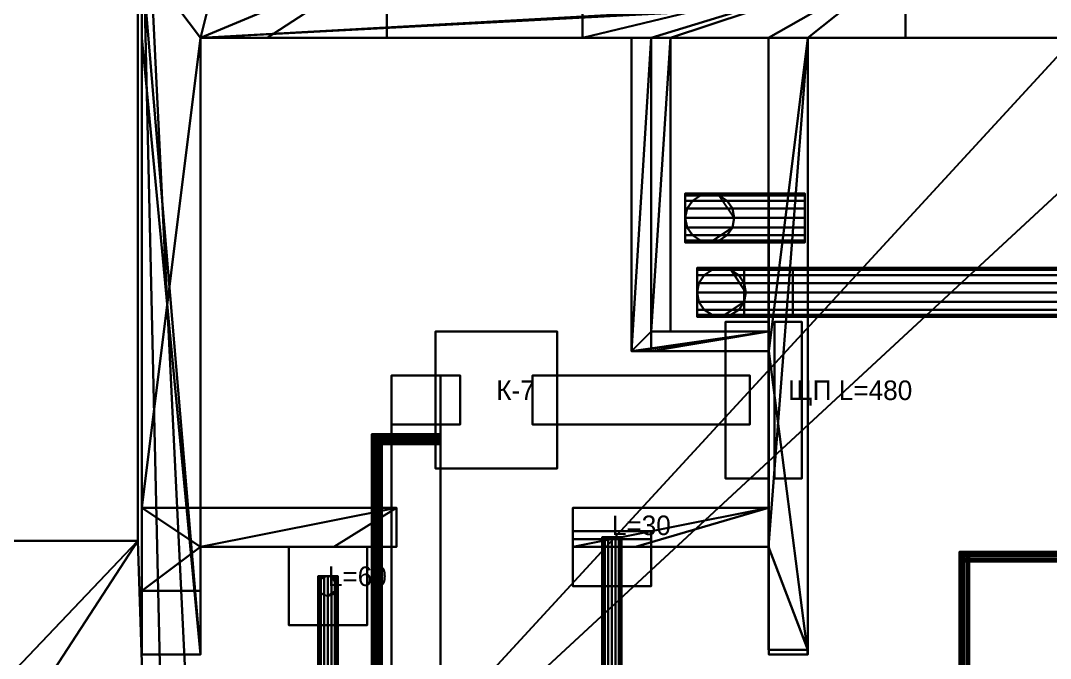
# Model space of a CAD drawing. Header units: millimetres. Extents: x -200 to 21055, y -200 to 16900.
# Drawn here: x 11781 to 17040, y 10430 to 13688 of the extents above; entities that cross this region are included whole.
import ezdxf

# ---------------------------------------------------------------- set-up
doc = ezdxf.new("R2010")
doc.units = ezdxf.units.MM
doc.layers.add('АР_3D_перекрытие', color=9, linetype='Continuous')
doc.layers.add('АР_3D_стены', color=8, linetype='Continuous')
for name, color, linetype, true_color in [('ОВ_3D_В2', 7, 'Continuous', 0xb4783c), ('ОВ_3D_Кондиционирование', 7, 'Continuous', 0xc026d3), ('ОВ_3D_П1_выброс', 7, 'Continuous', 0x64748b), ('ОВ_3D_П1_вытяжка', 7, 'Continuous', 0xc2410c), ('ОВ_3D_Фреон', 7, 'Continuous', 0xdb2777)]:
    doc.layers.add(name, color=color, linetype=linetype, true_color=true_color)

msp = doc.modelspace()

# ---------------------------------------------------------------- texts
at = {"layer": 'ОВ_3D_Кондиционирование'}
for s, p in [('К-7', (14210, 11750, 7700)), ('ЩП L=480', (15700, 11750, 7205))]:
    msp.add_text(s, height=100, dxfattribs=at).set_placement(p)
at = {"layer": 'ОВ_3D_П1_вытяжка'}
for s, p in [('L=30', (14800, 11060, 3180)), ('L=60', (13350, 10800, 7015))]:
    msp.add_text(s, height=100, dxfattribs=at).set_placement(p)

# ---------------------------------------------------------------- meshes
at = {"layer": 'АР_3D_перекрытие'}
mesh = msp.add_polyface(dxfattribs=at)
corners = [(9460, 7960, 3650), (9690, 11030, 3650), (12380, 11030, 3650), (12380, 11030, 4050), (9690, 11030, 4050), (9460, 7960, 4050), (9400.2, 6449.6, 3650), (9400.2, 7960, 3650), (9400.2, 7960, 4050), (9400.2, 6449.6, 4050), (150, 7960, 3650), (200.2, 7960, 3650), (200.2, 6449.6, 3650), (200.2, 6449.6, 4050), (200.2, 7960, 4050), (150, 7960, 4050), (1750.2, 13999.6, 3650), (1750.2, 13640, 3650), (150, 13640, 3650), (150, 13640, 4050), (1750.2, 13640, 4050), (1750.2, 13999.6, 4050), (-199.8, 16899.6, 3650), (1000.2, 16899.6, 3650), (1000.2, 13999.6, 3650), (1000.2, 13999.6, 4050), (1000.2, 16899.6, 4050), (-199.8, 16899.6, 4050), (12800.2, 899.6, 3650), (12800.2, -200.4, 3650), (-199.8, -200.4, 3650), (-199.8, -200.4, 4050), (12800.2, -200.4, 4050), (12800.2, 899.6, 4050), (13300.2, 1299.6, 3650), (13300.2, 899.6, 3650), (13300.2, 899.6, 4050), (13300.2, 1299.6, 4050), (19300.2, 899.6, 3650), (19300.2, 1299.6, 3650), (19800.2, 1299.6, 3650), (19800.2, 1299.6, 4050), (19300.2, 1299.6, 4050), (19300.2, 899.6, 4050), (19000.2, 15599.6, 3650), (19000.2, 15699.6, 3650), (20200.2, 15699.6, 3650), (20200.2, 15699.6, 4050), (19000.2, 15699.6, 4050), (19000.2, 15599.6, 4050), (9800.2, 15699.6, 3650), (12800.2, 15699.6, 3650), (12800.2, 15599.6, 3650), (12800.2, 15599.6, 4050), (12800.2, 15699.6, 4050), (9800.2, 15699.6, 4050), (8500.2, 16899.6, 3650), (9800.2, 16899.6, 3650), (9800.2, 16899.6, 4050), (8500.2, 16899.6, 4050), (7750.2, 13640, 3650), (7750.2, 13999.6, 3650), (8500.2, 13999.6, 3650), (8500.2, 13999.6, 4050), (7750.2, 13999.6, 4050), (7750.2, 13640, 4050), (9460, 13640, 3650), (9460, 13640, 4050), (20200.2, 899.6, 3650), (20200.2, 899.6, 4050), (9690, 15330, 3650), (9690, 15330, 4050), (12700.2, 1299.6, 3650), (12700.2, 1299.6, 4050), (19800.2, 8749.6, 3650), (19800.2, 8749.6, 4050), (12700.2, 8749.6, 3650), (12700.2, 8749.6, 4050), (12380, 15330, 3650), (12380, 15330, 4050)]
mesh.append_faces([[corners[k] for k in face] for face in [(0, 1, 2), (3, 4, 5), (6, 7, 0), (5, 8, 9), (10, 11, 12), (13, 14, 15), (16, 17, 18), (19, 20, 21), (22, 23, 24), (25, 26, 27), (28, 29, 30), (31, 32, 33), (34, 35, 28), (33, 36, 37), (38, 39, 40), (41, 42, 43), (44, 45, 46), (47, 48, 49), (50, 51, 52), (53, 54, 55), (56, 57, 50), (55, 58, 59), (60, 61, 62), (63, 64, 65), (1, 0, 66), (67, 5, 4), (6, 0, 2), (3, 5, 9), (24, 16, 18), (19, 21, 25), (34, 28, 30), (31, 33, 37), (68, 38, 40), (41, 43, 69), (62, 56, 50), (55, 59, 63), (66, 60, 62), (63, 65, 67), (70, 1, 66), (67, 4, 71), (22, 24, 18), (19, 25, 27), (72, 34, 30), (31, 37, 73), (68, 40, 74), (75, 41, 69), (70, 66, 62), (63, 67, 71), (22, 18, 10), (15, 19, 27), (46, 68, 74), (75, 69, 47), (70, 62, 50), (55, 63, 71), (22, 10, 12), (13, 15, 27), (46, 74, 76), (77, 75, 47), (70, 50, 52), (53, 55, 71), (30, 22, 12), (13, 27, 31), (44, 46, 76), (77, 47, 49), (70, 52, 44), (49, 53, 71), (30, 12, 6), (9, 13, 31), (78, 70, 44), (49, 71, 79), (72, 30, 6), (9, 31, 73), (78, 44, 76), (77, 49, 79), (72, 6, 2), (3, 9, 73), (78, 76, 72), (73, 77, 79), (72, 2, 78), (79, 3, 73), (23, 24, 25, 26), (24, 16, 21, 25), (16, 17, 20, 21), (17, 18, 19, 20), (18, 10, 15, 19), (10, 11, 14, 15), (11, 12, 13, 14), (12, 6, 9, 13), (6, 7, 8, 9), (7, 0, 5, 8), (0, 66, 67, 5), (66, 60, 65, 67), (60, 61, 64, 65), (61, 62, 63, 64), (62, 56, 59, 63), (56, 57, 58, 59), (57, 50, 55, 58), (50, 51, 54, 55), (51, 52, 53, 54), (52, 44, 49, 53), (44, 45, 48, 49), (45, 46, 47, 48), (46, 68, 69, 47), (68, 38, 43, 69), (38, 39, 42, 43), (39, 40, 41, 42), (40, 74, 75, 41), (74, 76, 77, 75), (76, 72, 73, 77), (72, 34, 37, 73), (34, 35, 36, 37), (35, 28, 33, 36), (28, 29, 32, 33), (29, 30, 31, 32), (30, 22, 27, 31), (22, 23, 26, 27), (2, 78, 79, 3), (78, 70, 71, 79), (70, 1, 4, 71), (1, 2, 3, 4)]])
at = {"layer": 'АР_3D_стены'}
mesh = msp.add_polyface(dxfattribs=at)
corners = [(12700.2, 10999.6), (12700.2, 10774.6), (12400.2, 10774.6), (12400.2, 10774.6, 3650), (12700.2, 10774.6, 3650), (12700.2, 10999.6, 3650), (13700.2, 11199.6), (13700.2, 10999.6), (13380.2, 10999.6), (13380.2, 10999.6, 3650), (13700.2, 10999.6, 3650), (13700.2, 11199.6, 3650), (20200.2, 12599.6), (19800.2, 12599.6), (19800.2, 13500.4), (19800.2, 13500.4, 3650), (19800.2, 12599.6, 3650), (20200.2, 12599.6, 3650), (19000.2, 15699.6), (20200.2, 15699.6), (20200.2, 15299.6), (20200.2, 15299.6, 3650), (20200.2, 15699.6, 3650), (19000.2, 15699.6, 3650), (19800.2, 15299.6), (19000.2, 15299.6), (19000.2, 15299.6, 3650), (19800.2, 15299.6, 3650), (12400.2, 11199.6), (12400.2, 11199.6, 3650), (19800.2, 13599.6), (19800.2, 13599.6, 3650), (12700.2, 11199.6), (12700.2, 11199.6, 3650), (20200.2, 13999.6), (20200.2, 13999.6, 3650), (18538.2, 13599.6), (18538.2, 13599.6, 3650), (19800.2, 13999.6), (19800.2, 13999.6, 3650), (12700.2, 13599.6), (12700.2, 13599.6, 3650), (12400.2, 13999.6), (12400.2, 13999.6, 3650), (12400.2, 13599.6), (12400.2, 13599.6, 3650)]
mesh.append_faces([[corners[k] for k in face] for face in [(0, 1, 2), (3, 4, 5), (6, 7, 8), (9, 10, 11), (12, 13, 14), (15, 16, 17), (18, 19, 20), (21, 22, 23), (24, 25, 18), (23, 26, 27), (0, 2, 28), (29, 3, 5), (6, 8, 0), (5, 9, 11), (12, 14, 30), (31, 15, 17), (24, 18, 20), (21, 23, 27), (32, 6, 0), (5, 11, 33), (34, 12, 30), (31, 17, 35), (24, 20, 34), (35, 21, 27), (32, 0, 28), (29, 5, 33), (34, 30, 36), (37, 31, 35), (38, 24, 34), (35, 27, 39), (40, 32, 28), (29, 33, 41), (34, 36, 40), (41, 37, 35), (38, 34, 40), (41, 35, 39), (42, 38, 40), (41, 39, 43), (28, 42, 40), (41, 43, 29), (1, 2, 3, 4), (2, 28, 29, 3), (28, 44, 45, 29), (44, 44, 45, 45), (44, 42, 43, 45), (42, 38, 39, 43), (38, 24, 27, 39), (24, 25, 26, 27), (25, 18, 23, 26), (18, 19, 22, 23), (19, 20, 21, 22), (20, 34, 35, 21), (34, 12, 17, 35), (12, 13, 16, 17), (13, 14, 15, 16), (14, 30, 31, 15), (30, 36, 37, 31), (36, 40, 41, 37), (40, 32, 33, 41), (32, 6, 11, 33), (6, 7, 10, 11), (7, 8, 9, 10), (8, 0, 5, 9), (0, 1, 4, 5)]])
mesh = msp.add_polyface(dxfattribs=at)
corners = [(18040.2, 6049.6, 3650), (15010.2, 6049.6, 3650), (15010.2, 6119.6, 3650), (15010.2, 6119.6, 7550), (15010.2, 6049.6, 7550), (18040.2, 6049.6, 7550), (19899.3, 6049.6, 3650), (19760.2, 6049.6, 3650), (19760.2, 6119.6, 3650), (19760.2, 6119.6, 7550), (19760.2, 6049.6, 7550), (19899.3, 6049.6, 7550), (19000.2, 15699.6, 3650), (20200.2, 15699.6, 3650), (20200.2, 15299.6, 3650), (20200.2, 15299.6, 7550), (20200.2, 15699.6, 7550), (19000.2, 15699.6, 7550), (19538.3, 15299.6, 3650), (19000.2, 15299.6, 3650), (19000.2, 15299.6, 7550), (19538.3, 15299.6, 7550), (19800.2, 13599.6, 3650), (19300.2, 13599.6, 3650), (19300.2, 13999.6, 3650), (19300.2, 13999.6, 7550), (19300.2, 13599.6, 7550), (19800.2, 13599.6, 7550), (17300.2, 8749.6, 3650), (17300.2, 9049.6, 3650), (19800.2, 9049.6, 3650), (19800.2, 9049.6, 7550), (17300.2, 9049.6, 7550), (17300.2, 8749.6, 7550), (17900.2, 7449.6, 3650), (18000.2, 7449.6, 3650), (18000.2, 6449.6, 3650), (18000.2, 6449.6, 7550), (18000.2, 7449.6, 7550), (17900.2, 7449.6, 7550), (15600.2, 8749.6, 3650), (15800.2, 8749.6, 3650), (15800.2, 6449.6, 3650), (15800.2, 6449.6, 7550), (15800.2, 8749.6, 7550), (15600.2, 8749.6, 7550), (15050.2, 6179.6, 3650), (15050.2, 6449.6, 3650), (15600.2, 6449.6, 3650), (15600.2, 6449.6, 7550), (15050.2, 6449.6, 7550), (15050.2, 6179.6, 7550), (12800.2, 6449.6, 3650), (13250.2, 6449.6, 3650), (13250.2, 6179.6, 3650), (13250.2, 6179.6, 7550), (13250.2, 6449.6, 7550), (12800.2, 6449.6, 7550), (13290.2, 6049.6, 3650), (12800.2, 6049.6, 3650), (12800.2, 6049.6, 7550), (13290.2, 6049.6, 7550), (18040.2, 6119.6, 3650), (18040.2, 6119.6, 7550), (20200.2, 6049.6, 3650), (20200.2, 6049.6, 7550), (19800.2, 15299.6, 3650), (19800.2, 15299.6, 7550), (19538.3, 8749.6, 3650), (19538.3, 8749.6, 7550), (18000.2, 6179.6, 3650), (18000.2, 6179.6, 7550), (19800.2, 8749.6, 3650), (19800.2, 8749.6, 7550), (17900.2, 6449.6, 3650), (17900.2, 6449.6, 7550), (13290.2, 6119.6, 3650), (13290.2, 6119.6, 7550), (20200.2, 13999.6, 3650), (20200.2, 13999.6, 7550), (19800.2, 6179.6, 3650), (19800.2, 6179.6, 7550), (19800.2, 6449.6, 3650), (19800.2, 6449.6, 7550), (19800.2, 13999.6, 3650), (19800.2, 13999.6, 7550), (20200.2, 6449.6, 3650), (20200.2, 6449.6, 7550)]
mesh.append_faces([[corners[k] for k in face] for face in [(0, 1, 2), (3, 4, 5), (6, 7, 8), (9, 10, 11), (12, 13, 14), (15, 16, 17), (18, 19, 12), (17, 20, 21), (22, 23, 24), (25, 26, 27), (28, 29, 30), (31, 32, 33), (34, 35, 36), (37, 38, 39), (40, 41, 42), (43, 44, 45), (46, 47, 48), (49, 50, 51), (52, 53, 54), (55, 56, 57), (58, 59, 52), (57, 60, 61), (62, 0, 2), (3, 5, 63), (64, 6, 8), (9, 11, 65), (66, 18, 12), (17, 21, 67), (68, 28, 30), (31, 33, 69), (34, 36, 70), (71, 37, 39), (48, 40, 42), (43, 45, 49), (58, 52, 54), (55, 57, 61), (66, 12, 14), (15, 17, 67), (72, 68, 30), (31, 69, 73), (74, 34, 70), (71, 39, 75), (46, 48, 42), (43, 49, 51), (76, 58, 54), (55, 61, 77), (66, 14, 78), (79, 15, 67), (42, 74, 70), (71, 75, 43), (76, 54, 46), (51, 55, 77), (46, 42, 70), (71, 43, 51), (2, 76, 46), (51, 77, 3), (2, 46, 70), (71, 51, 3), (2, 70, 80), (81, 71, 3), (62, 2, 80), (81, 3, 63), (8, 62, 80), (81, 63, 9), (64, 8, 80), (81, 9, 65), (64, 80, 82), (83, 81, 65), (64, 82, 72), (73, 83, 65), (64, 72, 30), (31, 73, 65), (64, 30, 22), (27, 31, 65), (84, 66, 78), (79, 67, 85), (22, 24, 84), (85, 25, 27), (78, 64, 22), (27, 65, 79), (22, 84, 78), (79, 85, 27), (1, 2, 3, 4), (2, 76, 77, 3), (76, 58, 61, 77), (58, 59, 60, 61), (59, 52, 57, 60), (52, 53, 56, 57), (53, 54, 55, 56), (54, 46, 51, 55), (46, 47, 50, 51), (47, 48, 49, 50), (48, 40, 45, 49), (40, 41, 44, 45), (41, 42, 43, 44), (42, 74, 75, 43), (74, 34, 39, 75), (34, 35, 38, 39), (35, 36, 37, 38), (36, 70, 71, 37), (70, 80, 81, 71), (80, 82, 83, 81), (82, 72, 73, 83), (72, 68, 69, 73), (68, 28, 33, 69), (28, 29, 32, 33), (29, 30, 31, 32), (30, 22, 27, 31), (22, 23, 26, 27), (23, 24, 25, 26), (24, 84, 85, 25), (84, 84, 85, 85), (84, 66, 67, 85), (66, 18, 21, 67), (18, 19, 20, 21), (19, 12, 17, 20), (12, 13, 16, 17), (13, 14, 15, 16), (14, 78, 79, 15), (78, 86, 87, 79), (86, 86, 87, 87), (86, 64, 65, 87), (64, 6, 11, 65), (6, 7, 10, 11), (7, 8, 9, 10), (8, 62, 63, 9), (62, 0, 5, 63), (0, 1, 4, 5)]])
mesh = msp.add_polyface(dxfattribs=at)
corners = [(12400.2, 14487.9, 3650), (12400.2, 15299.6, 3650), (12800.2, 15299.6, 3650), (12800.2, 15299.6, 7550), (12400.2, 15299.6, 7550), (12400.2, 14487.9, 7550), (12700.2, 10449.6, 3650), (12400.2, 10449.6, 3650), (12400.2, 13599.6, 3650), (12400.2, 13599.6, 7550), (12400.2, 10449.6, 7550), (12700.2, 10449.6, 7550), (13650.2, 13999.6, 3650), (13650.2, 13599.6, 3650), (13039.8, 13599.6, 3650), (13039.8, 13599.6, 7550), (13650.2, 13599.6, 7550), (13650.2, 13999.6, 7550), (12800.2, 13999.6, 3650), (12800.2, 13999.6, 7550), (12400.2, 13999.6, 3650), (12400.2, 13999.6, 7550), (12700.2, 13599.6, 3650), (12700.2, 13599.6, 7550)]
mesh.append_faces([[corners[k] for k in face] for face in [(0, 1, 2), (3, 4, 5), (6, 7, 8), (9, 10, 11), (12, 13, 14), (15, 16, 17), (0, 2, 18), (19, 3, 5), (6, 8, 20), (21, 9, 11), (12, 14, 22), (23, 15, 17), (20, 0, 18), (19, 5, 21), (22, 6, 20), (21, 11, 23), (18, 12, 22), (23, 17, 19), (22, 20, 18), (19, 21, 23), (1, 2, 3, 4), (2, 18, 19, 3), (18, 12, 17, 19), (12, 13, 16, 17), (13, 14, 15, 16), (14, 22, 23, 15), (22, 6, 11, 23), (6, 7, 10, 11), (7, 8, 9, 10), (8, 20, 21, 9), (20, 0, 5, 21), (0, 1, 4, 5)]])
mesh = msp.add_polyface(dxfattribs=at)
corners = [(15100.2, 13599.6, 3650), (15100.2, 12099.6, 3650), (15000.2, 12099.6, 3650), (15000.2, 12099.6, 7550), (15100.2, 12099.6, 7550), (15100.2, 13599.6, 7550), (15000.2, 11999.6, 3650), (15600.2, 12099.6, 3650), (15600.2, 12099.6, 7550), (15000.2, 11999.6, 7550), (15800.2, 10449.6, 3650), (15601.7, 10449.6, 3650), (15601.7, 11999.6, 3650), (15601.7, 11999.6, 7550), (15601.7, 10449.6, 7550), (15800.2, 10449.6, 7550), (16300.2, 13999.6, 3650), (16300.2, 13599.6, 3650), (15800.2, 13599.6, 3650), (15800.2, 13599.6, 7550), (16300.2, 13599.6, 7550), (16300.2, 13999.6, 7550), (14650.2, 13599.6, 3650), (14650.2, 13999.6, 3650), (14650.2, 13999.6, 7550), (14650.2, 13599.6, 7550), (15000.2, 13599.6, 3650), (15000.2, 13599.6, 7550), (15600.2, 13599.6, 3650), (15600.2, 13599.6, 7550), (15600.2, 11999.6, 3650), (15600.2, 11999.6, 7550), (15021.7, 11999.6, 3650), (15021.7, 11999.6, 7550), (15000.2, 12366.3, 3650), (15000.2, 12366.3, 7550), (15928, 13599.6, 3650), (15928, 13599.6, 7550), (15205.9, 13599.6, 3650), (15205.9, 13599.6, 7550)]
mesh.append_faces([[corners[k] for k in face] for face in [(0, 1, 2), (3, 4, 5), (6, 2, 7), (8, 3, 9), (10, 11, 12), (13, 14, 15), (16, 17, 18), (19, 20, 21), (22, 23, 16), (21, 24, 25), (0, 2, 26), (27, 3, 5), (12, 6, 7), (8, 9, 13), (18, 10, 12), (13, 15, 19), (26, 22, 16), (21, 25, 27), (12, 7, 28), (29, 8, 13), (0, 26, 16), (21, 27, 5), (18, 12, 28), (29, 13, 19), (28, 0, 16), (21, 5, 29), (16, 18, 28), (29, 19, 21), (12, 30, 31, 13), (30, 32, 33, 31), (32, 6, 9, 33), (6, 2, 3, 9), (2, 34, 35, 3), (34, 26, 27, 35), (26, 22, 25, 27), (22, 23, 24, 25), (23, 16, 21, 24), (16, 17, 20, 21), (17, 36, 37, 20), (36, 18, 19, 37), (18, 10, 15, 19), (10, 11, 14, 15), (11, 12, 13, 14), (0, 1, 4, 5), (1, 7, 8, 4), (7, 28, 29, 8), (28, 38, 39, 29), (38, 0, 5, 39)]])
mesh = msp.add_polyface(dxfattribs=at)
corners = [(14900.2, 11999.6), (14900.2, 13599.6), (15000.2, 13599.6), (15000.2, 13599.6, 3650), (14900.2, 13599.6, 3650), (14900.2, 11999.6, 3650), (15600.2, 12099.6), (15600.2, 11999.6), (15000.2, 11999.6), (15000.2, 11999.6, 3650), (15600.2, 11999.6, 3650), (15600.2, 12099.6, 3650), (15000.2, 12099.6), (15000.2, 12099.6, 3650), (14920.2, 11999.6), (14920.2, 11999.6, 3650)]
mesh.append_faces([[corners[k] for k in face] for face in [(0, 1, 2), (3, 4, 5), (6, 7, 8), (9, 10, 11), (0, 2, 12), (13, 3, 5), (6, 8, 14), (15, 9, 11), (0, 12, 6), (11, 13, 5), (6, 14, 0), (5, 15, 11), (1, 2, 3, 4), (2, 12, 13, 3), (12, 6, 11, 13), (6, 7, 10, 11), (7, 8, 9, 10), (8, 14, 15, 9), (14, 0, 5, 15), (0, 1, 4, 5)]])
mesh = msp.add_polyface(dxfattribs=at)
corners = [(15600.2, 10999.6), (15600.2, 13599.6), (15800.2, 13599.6), (15800.2, 13599.6, 3650), (15600.2, 13599.6, 3650), (15600.2, 10999.6, 3650), (15800.2, 10474.6), (15600.2, 10474.6), (15600.2, 10474.6, 3650), (15800.2, 10474.6, 3650)]
mesh.append_faces([[corners[k] for k in face] for face in [(0, 1, 2), (3, 4, 5), (6, 7, 0), (5, 8, 9), (0, 2, 6), (9, 3, 5), (1, 2, 3, 4), (2, 6, 9, 3), (6, 7, 8, 9), (7, 0, 5, 8), (0, 1, 4, 5)]])
mesh = msp.add_polyface(dxfattribs=at)
corners = [(15600.2, 11199.6), (15600.2, 10999.6), (14920.2, 10999.6), (14920.2, 10999.6, 3650), (15600.2, 10999.6, 3650), (15600.2, 11199.6, 3650), (14600.2, 10999.6), (14600.2, 11199.6), (14600.2, 11199.6, 3650), (14600.2, 10999.6, 3650)]
mesh.append_faces([[corners[k] for k in face] for face in [(0, 1, 2), (3, 4, 5), (6, 7, 0), (5, 8, 9), (0, 2, 6), (9, 3, 5), (2, 6, 9, 3), (6, 7, 8, 9), (7, 0, 5, 8), (0, 1, 4, 5), (1, 2, 3, 4)]])
at = {"layer": 'ОВ_3D_В2'}
mesh = msp.add_polyface(dxfattribs=at)
corners = [(15785, 12555, 3300), (15785, 12564.5, 3347.8), (15175, 12564.5, 3347.8), (15175, 12555, 3300), (15785, 12591.6, 3388.4), (15175, 12591.6, 3388.4), (15785, 12632.2, 3415.5), (15175, 12632.2, 3415.5), (15785, 12680, 3425), (15175, 12680, 3425), (15785, 12727.8, 3415.5), (15175, 12727.8, 3415.5), (15785, 12768.4, 3388.4), (15175, 12768.4, 3388.4), (15785, 12795.5, 3347.8), (15175, 12795.5, 3347.8), (15785, 12805, 3300), (15175, 12805, 3300), (15785, 12795.5, 3252.2), (15175, 12795.5, 3252.2), (15785, 12768.4, 3211.6), (15175, 12768.4, 3211.6), (15785, 12727.8, 3184.5), (15175, 12727.8, 3184.5), (15785, 12680, 3175), (15175, 12680, 3175), (15785, 12632.2, 3184.5), (15175, 12632.2, 3184.5), (15785, 12591.6, 3211.6), (15175, 12591.6, 3211.6), (15785, 12564.5, 3252.2), (15175, 12564.5, 3252.2)]
mesh.append_faces([[corners[k] for k in face] for face in [(0, 1, 2, 3), (1, 4, 5, 2), (4, 6, 7, 5), (6, 8, 9, 7), (8, 10, 11, 9), (10, 12, 13, 11), (12, 14, 15, 13), (14, 16, 17, 15), (16, 18, 19, 17), (18, 20, 21, 19), (20, 22, 23, 21), (22, 24, 25, 23), (24, 26, 27, 25), (26, 28, 29, 27), (28, 30, 31, 29), (30, 0, 3, 31), (30, 28, 26, 24), (3, 2, 5, 7)]])
mesh = msp.add_polyface(dxfattribs=at)
corners = [(15425, 12680, 3175), (15415.5, 12727.8, 3175), (15415.5, 12727.8, 8775), (15425, 12680, 8775), (15388.4, 12768.4, 3175), (15388.4, 12768.4, 8775), (15347.8, 12795.5, 3175), (15347.8, 12795.5, 8775), (15300, 12805, 3175), (15300, 12805, 8775), (15252.2, 12795.5, 3175), (15252.2, 12795.5, 8775), (15211.6, 12768.4, 3175), (15211.6, 12768.4, 8775), (15184.5, 12727.8, 3175), (15184.5, 12727.8, 8775), (15175, 12680, 3175), (15175, 12680, 8775), (15184.5, 12632.2, 3175), (15184.5, 12632.2, 8775), (15211.6, 12591.6, 3175), (15211.6, 12591.6, 8775), (15252.2, 12564.5, 3175), (15252.2, 12564.5, 8775), (15300, 12555, 3175), (15300, 12555, 8775), (15347.8, 12564.5, 3175), (15347.8, 12564.5, 8775), (15388.4, 12591.6, 3175), (15388.4, 12591.6, 8775), (15415.5, 12632.2, 3175), (15415.5, 12632.2, 8775)]
mesh.append_faces([[corners[k] for k in face] for face in [(0, 1, 2, 3), (1, 4, 5, 2), (4, 6, 7, 5), (6, 8, 9, 7), (8, 10, 11, 9), (10, 12, 13, 11), (12, 14, 15, 13), (14, 16, 17, 15), (16, 18, 19, 17), (18, 20, 21, 19), (20, 22, 23, 21), (22, 24, 25, 23), (24, 26, 27, 25), (26, 28, 29, 27), (28, 30, 31, 29), (30, 0, 3, 31), (30, 28, 26, 24), (3, 2, 5, 7)]])
at = {"layer": 'ОВ_3D_Кондиционирование'}
mesh = msp.add_polyface(dxfattribs=at)
corners = [(15380, 11350, 7250), (15380, 12150, 7250), (15600, 12150, 7250), (15600, 11350, 7250), (15380, 11350, 7500), (15600, 11350, 7500), (15600, 12150, 7500), (15380, 12150, 7500)]
mesh.append_faces([[corners[k] for k in face] for face in [(0, 1, 2, 3), (4, 5, 6, 7), (0, 3, 5, 4), (3, 2, 6, 5), (2, 1, 7, 6), (1, 0, 4, 7)]])
mesh = msp.add_polyface(dxfattribs=at)
corners = [(15630, 11350, 7325), (15630, 12150, 7325), (15770, 12150, 7325), (15770, 11350, 7325), (15630, 11350, 7475), (15770, 11350, 7475), (15770, 12150, 7475), (15630, 12150, 7475)]
mesh.append_faces([[corners[k] for k in face] for face in [(0, 1, 2, 3), (4, 5, 6, 7), (0, 3, 5, 4), (3, 2, 6, 5), (2, 1, 7, 6), (1, 0, 4, 7)]])
mesh = msp.add_polyface(dxfattribs=at)
corners = [(13900, 11400, 7180), (13900, 12100, 7180), (14520, 12100, 7180), (14520, 11400, 7180), (13900, 11400, 7380), (14520, 11400, 7380), (14520, 12100, 7380), (13900, 12100, 7380)]
mesh.append_faces([[corners[k] for k in face] for face in [(0, 1, 2, 3), (4, 5, 6, 7), (0, 3, 5, 4), (3, 2, 6, 5), (2, 1, 7, 6), (1, 0, 4, 7)]])
mesh = msp.add_polyface(dxfattribs=at)
corners = [(13925, 9875, 7255), (13675, 9875, 7255), (13675, 11875, 7255), (13925, 11875, 7255), (13675, 9875, 7405), (13675, 11875, 7405), (13925, 9875, 7405), (13925, 11875, 7405)]
mesh.append_faces([[corners[k] for k in face] for face in [(0, 1, 2, 3), (1, 4, 5, 2), (4, 6, 7, 5), (6, 0, 3, 7), (6, 4, 1, 0), (3, 2, 5, 7)]])
mesh = msp.add_polyface(dxfattribs=at)
corners = [(13675, 11625, 7255), (13675, 11875, 7255), (14025, 11875, 7255), (14025, 11625, 7255), (13675, 11875, 7405), (14025, 11875, 7405), (13675, 11625, 7405), (14025, 11625, 7405)]
mesh.append_faces([[corners[k] for k in face] for face in [(0, 1, 2, 3), (1, 4, 5, 2), (4, 6, 7, 5), (6, 0, 3, 7), (6, 4, 1, 0), (3, 2, 5, 7)]])
mesh = msp.add_polyface(dxfattribs=at)
corners = [(14395, 11625, 7255), (14395, 11875, 7255), (15505, 11875, 7255), (15505, 11625, 7255), (14395, 11875, 7405), (15505, 11875, 7405), (14395, 11625, 7405), (15505, 11625, 7405)]
mesh.append_faces([[corners[k] for k in face] for face in [(0, 1, 2, 3), (1, 4, 5, 2), (4, 6, 7, 5), (6, 0, 3, 7), (6, 4, 1, 0), (3, 2, 5, 7)]])
at = {"layer": 'ОВ_3D_П1_выброс'}
mesh = msp.add_polyface(dxfattribs=at)
corners = [(15725, 12175, 3400), (15725, 12184.5, 3447.8), (15235, 12184.5, 3447.8), (15235, 12175, 3400), (15725, 12211.6, 3488.4), (15235, 12211.6, 3488.4), (15725, 12252.2, 3515.5), (15235, 12252.2, 3515.5), (15725, 12300, 3525), (15235, 12300, 3525), (15725, 12347.8, 3515.5), (15235, 12347.8, 3515.5), (15725, 12388.4, 3488.4), (15235, 12388.4, 3488.4), (15725, 12415.5, 3447.8), (15235, 12415.5, 3447.8), (15725, 12425, 3400), (15235, 12425, 3400), (15725, 12415.5, 3352.2), (15235, 12415.5, 3352.2), (15725, 12388.4, 3311.6), (15235, 12388.4, 3311.6), (15725, 12347.8, 3284.5), (15235, 12347.8, 3284.5), (15725, 12300, 3275), (15235, 12300, 3275), (15725, 12252.2, 3284.5), (15235, 12252.2, 3284.5), (15725, 12211.6, 3311.6), (15235, 12211.6, 3311.6), (15725, 12184.5, 3352.2), (15235, 12184.5, 3352.2)]
mesh.append_faces([[corners[k] for k in face] for face in [(0, 1, 2, 3), (1, 4, 5, 2), (4, 6, 7, 5), (6, 8, 9, 7), (8, 10, 11, 9), (10, 12, 13, 11), (12, 14, 15, 13), (14, 16, 17, 15), (16, 18, 19, 17), (18, 20, 21, 19), (20, 22, 23, 21), (22, 24, 25, 23), (24, 26, 27, 25), (26, 28, 29, 27), (28, 30, 31, 29), (30, 0, 3, 31), (30, 28, 26, 24), (3, 2, 5, 7)]])
mesh = msp.add_polyface(dxfattribs=at)
corners = [(15485, 12300, 3275), (15475.5, 12347.8, 3275), (15475.5, 12347.8, 9125), (15485, 12300, 9125), (15448.4, 12388.4, 3275), (15448.4, 12388.4, 9125), (15407.8, 12415.5, 3275), (15407.8, 12415.5, 9125), (15360, 12425, 3275), (15360, 12425, 9125), (15312.2, 12415.5, 3275), (15312.2, 12415.5, 9125), (15271.6, 12388.4, 3275), (15271.6, 12388.4, 9125), (15244.5, 12347.8, 3275), (15244.5, 12347.8, 9125), (15235, 12300, 3275), (15235, 12300, 9125), (15244.5, 12252.2, 3275), (15244.5, 12252.2, 9125), (15271.6, 12211.6, 3275), (15271.6, 12211.6, 9125), (15312.2, 12184.5, 3275), (15312.2, 12184.5, 9125), (15360, 12175, 3275), (15360, 12175, 9125), (15407.8, 12184.5, 3275), (15407.8, 12184.5, 9125), (15448.4, 12211.6, 3275), (15448.4, 12211.6, 9125), (15475.5, 12252.2, 3275), (15475.5, 12252.2, 9125)]
mesh.append_faces([[corners[k] for k in face] for face in [(0, 1, 2, 3), (1, 4, 5, 2), (4, 6, 7, 5), (6, 8, 9, 7), (8, 10, 11, 9), (10, 12, 13, 11), (12, 14, 15, 13), (14, 16, 17, 15), (16, 18, 19, 17), (18, 20, 21, 19), (20, 22, 23, 21), (22, 24, 25, 23), (24, 26, 27, 25), (26, 28, 29, 27), (28, 30, 31, 29), (30, 0, 3, 31), (30, 28, 26, 24), (3, 2, 5, 7)]])
mesh = msp.add_polyface(dxfattribs=at)
corners = [(19025, 12175, 3400), (19025, 12184.5, 3447.8), (15475, 12184.5, 3447.8), (15475, 12175, 3400), (19025, 12211.6, 3488.4), (15475, 12211.6, 3488.4), (19025, 12252.2, 3515.5), (15475, 12252.2, 3515.5), (19025, 12300, 3525), (15475, 12300, 3525), (19025, 12347.8, 3515.5), (15475, 12347.8, 3515.5), (19025, 12388.4, 3488.4), (15475, 12388.4, 3488.4), (19025, 12415.5, 3447.8), (15475, 12415.5, 3447.8), (19025, 12425, 3400), (15475, 12425, 3400), (19025, 12415.5, 3352.2), (15475, 12415.5, 3352.2), (19025, 12388.4, 3311.6), (15475, 12388.4, 3311.6), (19025, 12347.8, 3284.5), (15475, 12347.8, 3284.5), (19025, 12300, 3275), (15475, 12300, 3275), (19025, 12252.2, 3284.5), (15475, 12252.2, 3284.5), (19025, 12211.6, 3311.6), (15475, 12211.6, 3311.6), (19025, 12184.5, 3352.2), (15475, 12184.5, 3352.2)]
mesh.append_faces([[corners[k] for k in face] for face in [(0, 1, 2, 3), (1, 4, 5, 2), (4, 6, 7, 5), (6, 8, 9, 7), (8, 10, 11, 9), (10, 12, 13, 11), (12, 14, 15, 13), (14, 16, 17, 15), (16, 18, 19, 17), (18, 20, 21, 19), (20, 22, 23, 21), (22, 24, 25, 23), (24, 26, 27, 25), (26, 28, 29, 27), (28, 30, 31, 29), (30, 0, 3, 31), (30, 28, 26, 24), (3, 2, 5, 7)]])
at = {"layer": 'ОВ_3D_П1_вытяжка'}
mesh = msp.add_polyface(dxfattribs=at)
corners = [(14600, 11040, 3300), (14600, 11080, 3300), (15000, 11080, 3300), (15000, 11040, 3300), (14600, 11040, 3500), (15000, 11040, 3500), (15000, 11080, 3500), (14600, 11080, 3500)]
mesh.append_faces([[corners[k] for k in face] for face in [(0, 1, 2, 3), (4, 5, 6, 7), (0, 3, 5, 4), (3, 2, 6, 5), (2, 1, 7, 6), (1, 0, 4, 7)]])
mesh = msp.add_polyface(dxfattribs=at)
corners = [(14850, 11050, 3400), (14846.2, 11050, 3419.1), (14846.2, 10290, 3419.1), (14850, 10290, 3400), (14835.4, 11050, 3435.4), (14835.4, 10290, 3435.4), (14819.1, 11050, 3446.2), (14819.1, 10290, 3446.2), (14800, 11050, 3450), (14800, 10290, 3450), (14780.9, 11050, 3446.2), (14780.9, 10290, 3446.2), (14764.6, 11050, 3435.4), (14764.6, 10290, 3435.4), (14753.8, 11050, 3419.1), (14753.8, 10290, 3419.1), (14750, 11050, 3400), (14750, 10290, 3400), (14753.8, 11050, 3380.9), (14753.8, 10290, 3380.9), (14764.6, 11050, 3364.6), (14764.6, 10290, 3364.6), (14780.9, 11050, 3353.8), (14780.9, 10290, 3353.8), (14800, 11050, 3350), (14800, 10290, 3350), (14819.1, 11050, 3353.8), (14819.1, 10290, 3353.8), (14835.4, 11050, 3364.6), (14835.4, 10290, 3364.6), (14846.2, 11050, 3380.9), (14846.2, 10290, 3380.9)]
mesh.append_faces([[corners[k] for k in face] for face in [(0, 1, 2, 3), (1, 4, 5, 2), (4, 6, 7, 5), (6, 8, 9, 7), (8, 10, 11, 9), (10, 12, 13, 11), (12, 14, 15, 13), (14, 16, 17, 15), (16, 18, 19, 17), (18, 20, 21, 19), (20, 22, 23, 21), (22, 24, 25, 23), (24, 26, 27, 25), (26, 28, 29, 27), (28, 30, 31, 29), (30, 0, 3, 31), (30, 28, 26, 24), (3, 2, 5, 7)]])
mesh = msp.add_polyface(dxfattribs=at)
corners = [(13150, 10600, 7135), (13150, 11000, 7135), (13550, 11000, 7135), (13550, 10600, 7135), (13150, 10600, 7155), (13550, 10600, 7155), (13550, 11000, 7155), (13150, 11000, 7155)]
mesh.append_faces([[corners[k] for k in face] for face in [(0, 1, 2, 3), (4, 5, 6, 7), (0, 3, 5, 4), (3, 2, 6, 5), (2, 1, 7, 6), (1, 0, 4, 7)]])
mesh = msp.add_polyface(dxfattribs=at)
corners = [(14600, 10800, 3300), (14600, 11040, 3300), (15000, 11040, 3300), (15000, 10800, 3300), (14600, 10800, 3500), (15000, 10800, 3500), (15000, 11040, 3500), (14600, 11040, 3500)]
mesh.append_faces([[corners[k] for k in face] for face in [(0, 1, 2, 3), (4, 5, 6, 7), (0, 3, 5, 4), (3, 2, 6, 5), (2, 1, 7, 6), (1, 0, 4, 7)]])
mesh = msp.add_polyface(dxfattribs=at)
corners = [(13400, 10850, 7300), (13396.2, 10850, 7319.1), (13396.2, 10200, 7319.1), (13400, 10200, 7300), (13385.4, 10850, 7335.4), (13385.4, 10200, 7335.4), (13369.1, 10850, 7346.2), (13369.1, 10200, 7346.2), (13350, 10850, 7350), (13350, 10200, 7350), (13330.9, 10850, 7346.2), (13330.9, 10200, 7346.2), (13314.6, 10850, 7335.4), (13314.6, 10200, 7335.4), (13303.8, 10850, 7319.1), (13303.8, 10200, 7319.1), (13300, 10850, 7300), (13300, 10200, 7300), (13303.8, 10850, 7280.9), (13303.8, 10200, 7280.9), (13314.6, 10850, 7264.6), (13314.6, 10200, 7264.6), (13330.9, 10850, 7253.8), (13330.9, 10200, 7253.8), (13350, 10850, 7250), (13350, 10200, 7250), (13369.1, 10850, 7253.8), (13369.1, 10200, 7253.8), (13385.4, 10850, 7264.6), (13385.4, 10200, 7264.6), (13396.2, 10850, 7280.9), (13396.2, 10200, 7280.9)]
mesh.append_faces([[corners[k] for k in face] for face in [(0, 1, 2, 3), (1, 4, 5, 2), (4, 6, 7, 5), (6, 8, 9, 7), (8, 10, 11, 9), (10, 12, 13, 11), (12, 14, 15, 13), (14, 16, 17, 15), (16, 18, 19, 17), (18, 20, 21, 19), (20, 22, 23, 21), (22, 24, 25, 23), (24, 26, 27, 25), (26, 28, 29, 27), (28, 30, 31, 29), (30, 0, 3, 31), (30, 28, 26, 24), (3, 2, 5, 7)]])
mesh = msp.add_polyface(dxfattribs=at)
corners = [(13400, 10800, 7300), (13396.2, 10819.1, 7300), (13396.2, 10819.1, 7155), (13400, 10800, 7155), (13385.4, 10835.4, 7300), (13385.4, 10835.4, 7155), (13369.1, 10846.2, 7300), (13369.1, 10846.2, 7155), (13350, 10850, 7300), (13350, 10850, 7155), (13330.9, 10846.2, 7300), (13330.9, 10846.2, 7155), (13314.6, 10835.4, 7300), (13314.6, 10835.4, 7155), (13303.8, 10819.1, 7300), (13303.8, 10819.1, 7155), (13300, 10800, 7300), (13300, 10800, 7155), (13303.8, 10780.9, 7300), (13303.8, 10780.9, 7155), (13314.6, 10764.6, 7300), (13314.6, 10764.6, 7155), (13330.9, 10753.8, 7300), (13330.9, 10753.8, 7155), (13350, 10750, 7300), (13350, 10750, 7155), (13369.1, 10753.8, 7300), (13369.1, 10753.8, 7155), (13385.4, 10764.6, 7300), (13385.4, 10764.6, 7155), (13396.2, 10780.9, 7300), (13396.2, 10780.9, 7155)]
mesh.append_faces([[corners[k] for k in face] for face in [(0, 1, 2, 3), (1, 4, 5, 2), (4, 6, 7, 5), (6, 8, 9, 7), (8, 10, 11, 9), (10, 12, 13, 11), (12, 14, 15, 13), (14, 16, 17, 15), (16, 18, 19, 17), (18, 20, 21, 19), (20, 22, 23, 21), (22, 24, 25, 23), (24, 26, 27, 25), (26, 28, 29, 27), (28, 30, 31, 29), (30, 0, 3, 31), (30, 28, 26, 24), (3, 2, 5, 7)]])
at = {"layer": 'ОВ_3D_Фреон'}
mesh = msp.add_polyface(dxfattribs=at)
corners = [(13575, 9675, 7515), (13578.3, 9675, 7527.5), (13578.3, 11575, 7527.5), (13575, 11575, 7515), (13587.5, 9675, 7536.7), (13587.5, 11575, 7536.7), (13600, 9675, 7540), (13600, 11575, 7540), (13612.5, 9675, 7536.7), (13612.5, 11575, 7536.7), (13621.7, 9675, 7527.5), (13621.7, 11575, 7527.5), (13625, 9675, 7515), (13625, 11575, 7515), (13621.7, 9675, 7502.5), (13621.7, 11575, 7502.5), (13612.5, 9675, 7493.3), (13612.5, 11575, 7493.3), (13600, 9675, 7490), (13600, 11575, 7490), (13587.5, 9675, 7493.3), (13587.5, 11575, 7493.3), (13578.3, 9675, 7502.5), (13578.3, 11575, 7502.5)]
mesh.append_faces([[corners[k] for k in face] for face in [(0, 1, 2, 3), (1, 4, 5, 2), (4, 6, 7, 5), (6, 8, 9, 7), (8, 10, 11, 9), (10, 12, 13, 11), (12, 14, 15, 13), (14, 16, 17, 15), (16, 18, 19, 17), (18, 20, 21, 19), (20, 22, 23, 21), (22, 0, 3, 23), (22, 20, 18, 16), (3, 2, 5, 7)]])
mesh = msp.add_polyface(dxfattribs=at)
corners = [(13575, 11575, 7515), (13575, 11571.7, 7527.5), (13925, 11571.7, 7527.5), (13925, 11575, 7515), (13575, 11562.5, 7536.7), (13925, 11562.5, 7536.7), (13575, 11550, 7540), (13925, 11550, 7540), (13575, 11537.5, 7536.7), (13925, 11537.5, 7536.7), (13575, 11528.3, 7527.5), (13925, 11528.3, 7527.5), (13575, 11525, 7515), (13925, 11525, 7515), (13575, 11528.3, 7502.5), (13925, 11528.3, 7502.5), (13575, 11537.5, 7493.3), (13925, 11537.5, 7493.3), (13575, 11550, 7490), (13925, 11550, 7490), (13575, 11562.5, 7493.3), (13925, 11562.5, 7493.3), (13575, 11571.7, 7502.5), (13925, 11571.7, 7502.5)]
mesh.append_faces([[corners[k] for k in face] for face in [(0, 1, 2, 3), (1, 4, 5, 2), (4, 6, 7, 5), (6, 8, 9, 7), (8, 10, 11, 9), (10, 12, 13, 11), (12, 14, 15, 13), (14, 16, 17, 15), (16, 18, 19, 17), (18, 20, 21, 19), (20, 22, 23, 21), (22, 0, 3, 23), (22, 20, 18, 16), (3, 2, 5, 7)]])
mesh = msp.add_polyface(dxfattribs=at)
corners = [(13925, 11550, 7540), (13921.7, 11562.5, 7540), (13921.7, 11562.5, 7255), (13925, 11550, 7255), (13912.5, 11571.7, 7540), (13912.5, 11571.7, 7255), (13900, 11575, 7540), (13900, 11575, 7255), (13887.5, 11571.7, 7540), (13887.5, 11571.7, 7255), (13878.3, 11562.5, 7540), (13878.3, 11562.5, 7255), (13875, 11550, 7540), (13875, 11550, 7255), (13878.3, 11537.5, 7540), (13878.3, 11537.5, 7255), (13887.5, 11528.3, 7540), (13887.5, 11528.3, 7255), (13900, 11525, 7540), (13900, 11525, 7255), (13912.5, 11528.3, 7540), (13912.5, 11528.3, 7255), (13921.7, 11537.5, 7540), (13921.7, 11537.5, 7255)]
mesh.append_faces([[corners[k] for k in face] for face in [(0, 1, 2, 3), (1, 4, 5, 2), (4, 6, 7, 5), (6, 8, 9, 7), (8, 10, 11, 9), (10, 12, 13, 11), (12, 14, 15, 13), (14, 16, 17, 15), (16, 18, 19, 17), (18, 20, 21, 19), (20, 22, 23, 21), (22, 0, 3, 23), (22, 20, 18, 16), (3, 2, 5, 7)]])
mesh = msp.add_polyface(dxfattribs=at)
corners = [(19625, 10925, 3615), (19625, 10928.3, 3627.5), (16575, 10928.3, 3627.5), (16575, 10925, 3615), (19625, 10937.5, 3636.7), (16575, 10937.5, 3636.7), (19625, 10950, 3640), (16575, 10950, 3640), (19625, 10962.5, 3636.7), (16575, 10962.5, 3636.7), (19625, 10971.7, 3627.5), (16575, 10971.7, 3627.5), (19625, 10975, 3615), (16575, 10975, 3615), (19625, 10971.7, 3602.5), (16575, 10971.7, 3602.5), (19625, 10962.5, 3593.3), (16575, 10962.5, 3593.3), (19625, 10950, 3590), (16575, 10950, 3590), (19625, 10937.5, 3593.3), (16575, 10937.5, 3593.3), (19625, 10928.3, 3602.5), (16575, 10928.3, 3602.5)]
mesh.append_faces([[corners[k] for k in face] for face in [(0, 1, 2, 3), (1, 4, 5, 2), (4, 6, 7, 5), (6, 8, 9, 7), (8, 10, 11, 9), (10, 12, 13, 11), (12, 14, 15, 13), (14, 16, 17, 15), (16, 18, 19, 17), (18, 20, 21, 19), (20, 22, 23, 21), (22, 0, 3, 23), (22, 20, 18, 16), (3, 2, 5, 7)]])
mesh = msp.add_polyface(dxfattribs=at)
corners = [(16625, 10975, 3615), (16621.7, 10975, 3627.5), (16621.7, 10325, 3627.5), (16625, 10325, 3615), (16612.5, 10975, 3636.7), (16612.5, 10325, 3636.7), (16600, 10975, 3640), (16600, 10325, 3640), (16587.5, 10975, 3636.7), (16587.5, 10325, 3636.7), (16578.3, 10975, 3627.5), (16578.3, 10325, 3627.5), (16575, 10975, 3615), (16575, 10325, 3615), (16578.3, 10975, 3602.5), (16578.3, 10325, 3602.5), (16587.5, 10975, 3593.3), (16587.5, 10325, 3593.3), (16600, 10975, 3590), (16600, 10325, 3590), (16612.5, 10975, 3593.3), (16612.5, 10325, 3593.3), (16621.7, 10975, 3602.5), (16621.7, 10325, 3602.5)]
mesh.append_faces([[corners[k] for k in face] for face in [(0, 1, 2, 3), (1, 4, 5, 2), (4, 6, 7, 5), (6, 8, 9, 7), (8, 10, 11, 9), (10, 12, 13, 11), (12, 14, 15, 13), (14, 16, 17, 15), (16, 18, 19, 17), (18, 20, 21, 19), (20, 22, 23, 21), (22, 0, 3, 23), (22, 20, 18, 16), (3, 2, 5, 7)]])

doc.saveas('drawing.dxf')
